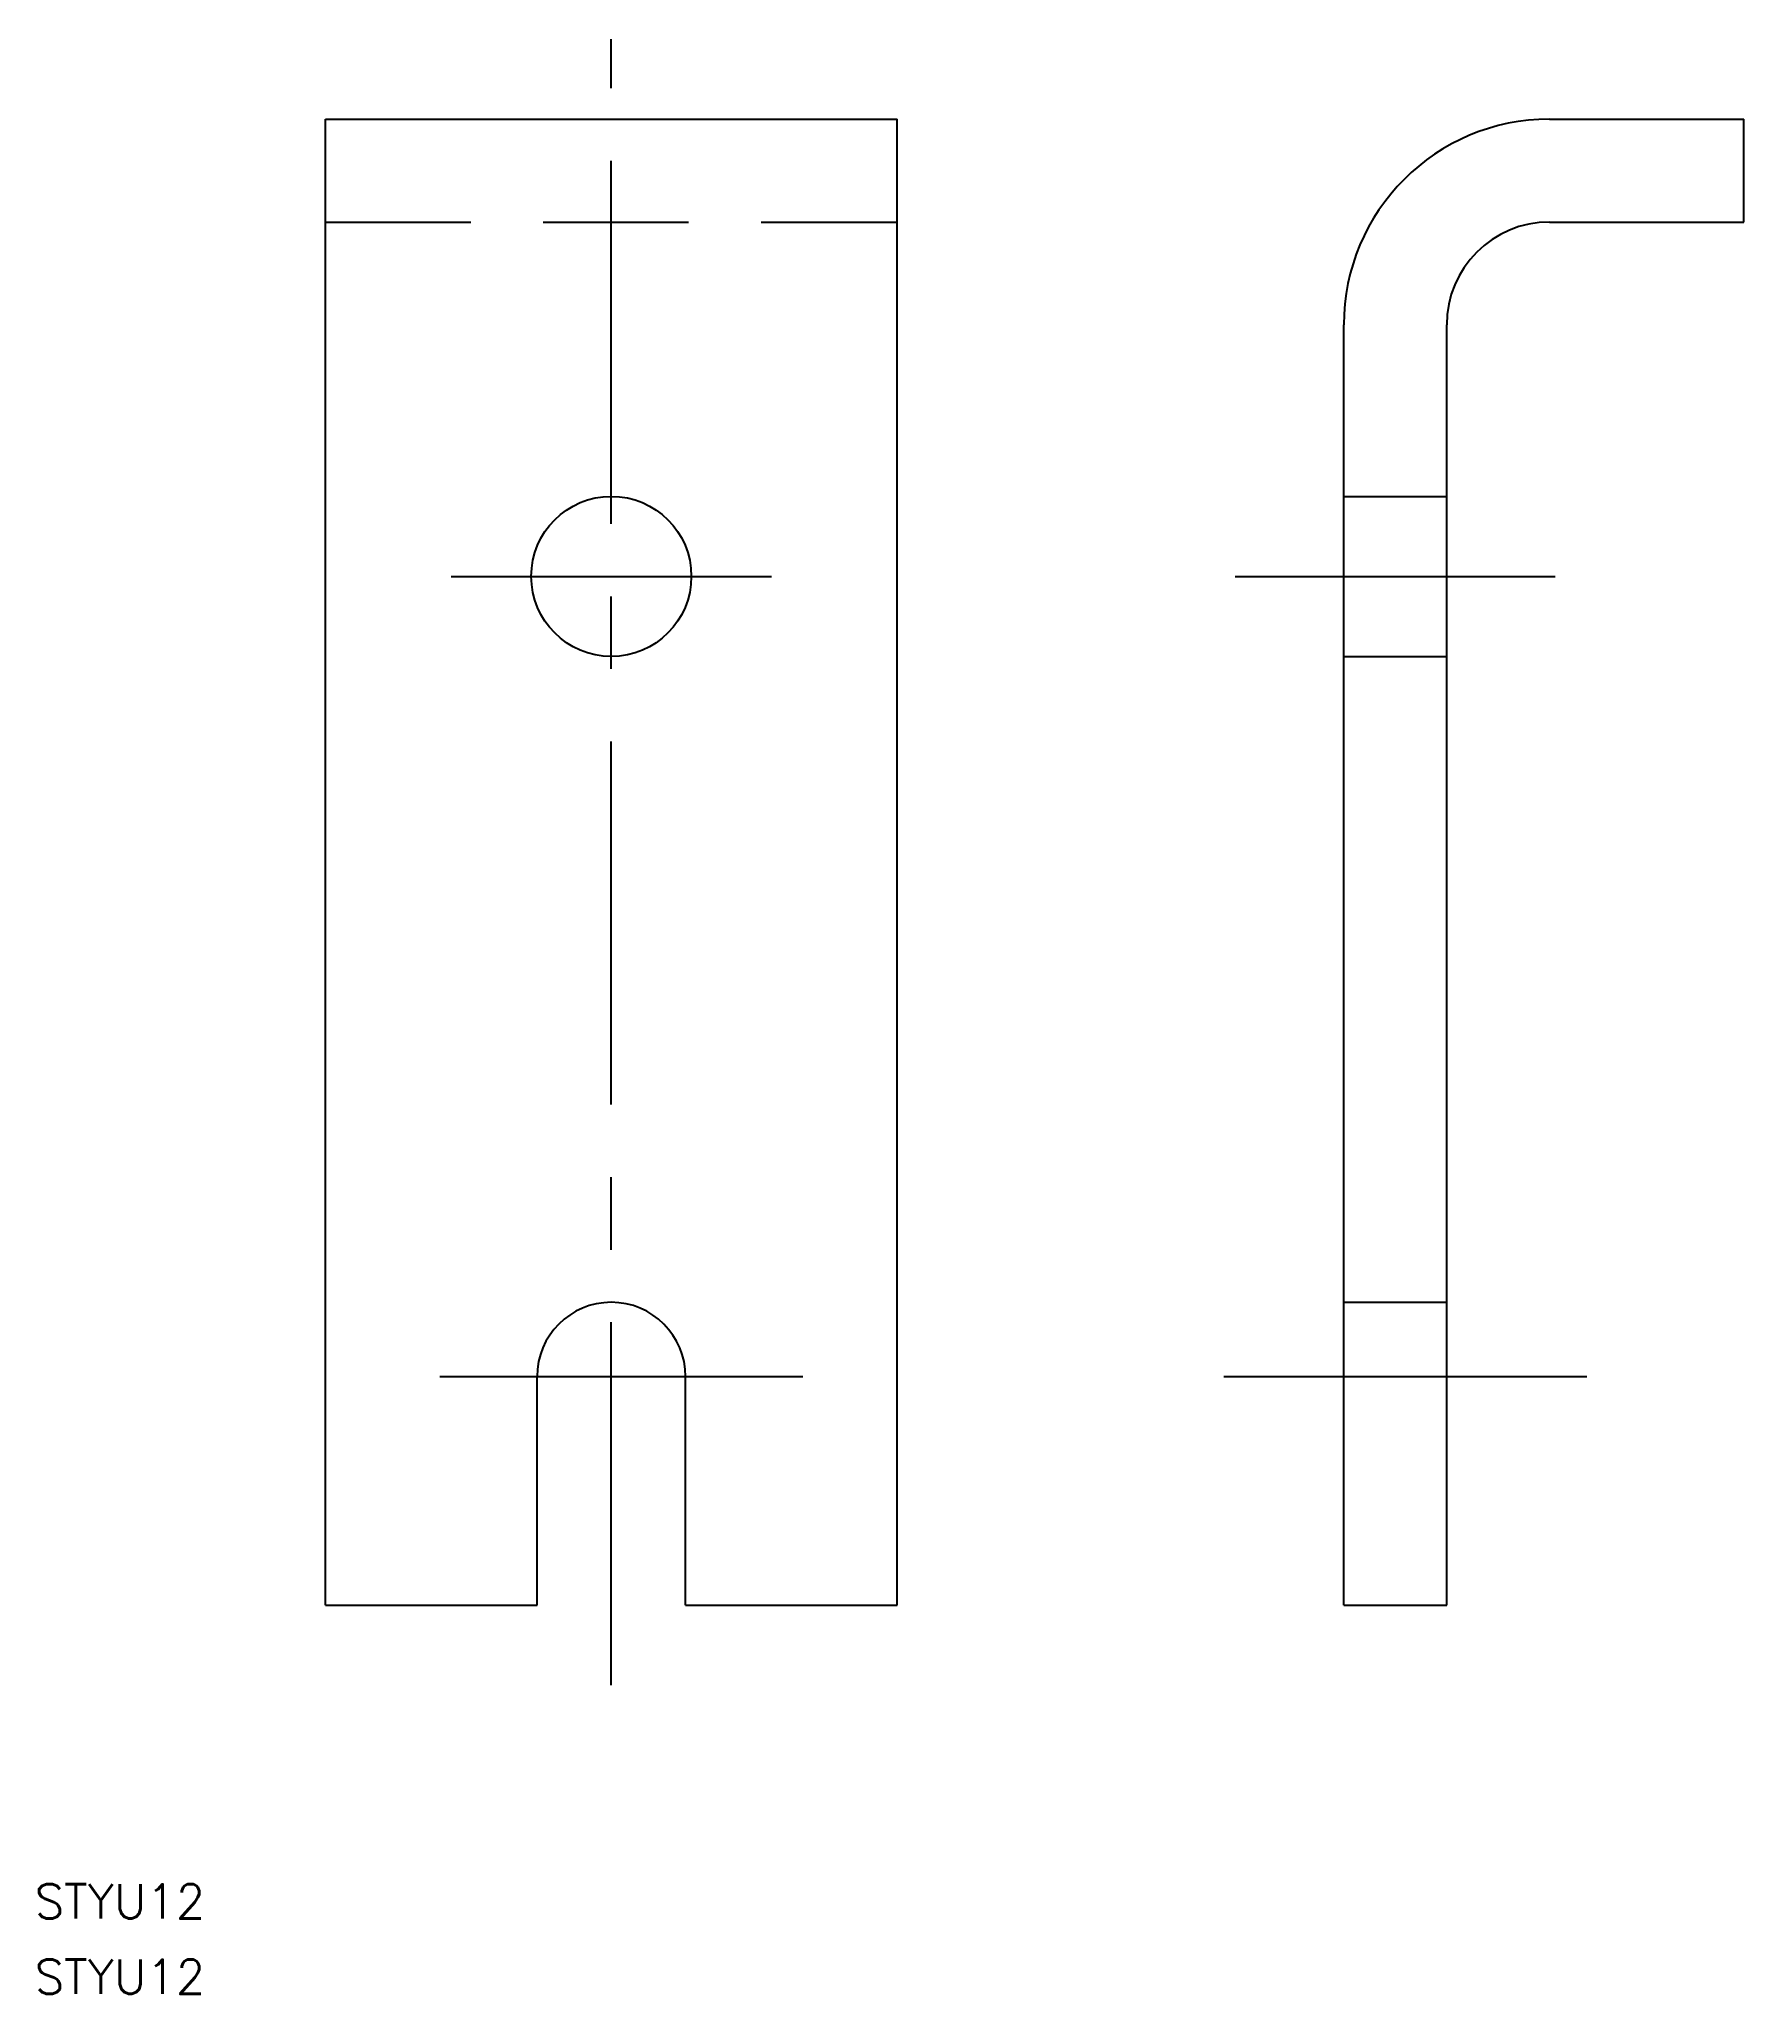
# Model space of a CAD drawing. Extents: x -50 to 99, y -124 to 47.
import ezdxf

# ---------------------------------------------------------------- set-up
doc = ezdxf.new("R2010")
doc.units = 0
doc.linetypes.add('CENTER', pattern=[50.8, 31.75, -6.35, 6.35, -6.35])
doc.linetypes.add('DASHED', pattern=[19.05, 12.7, -6.35])
doc.layers.get('0').update_dxf_attribs({"linetype": 'CONTINUOUS'})
doc.layers.add('CENTER', color=1, linetype='CENTER')
doc.styles.get("Standard").update_dxf_attribs({"font": 'txt.shx', "height": 3, "bigfont": 'bigfont.shx'})

# ---------------------------------------------------------------- blocks, each defined once
blk = doc.blocks.new('*U12')
at = {"color": 7, "linetype": 'CONTINUOUS'}
blk.add_text('STYU12', height=3, dxfattribs=at).set_placement((-50.44, -117.4))
blk = doc.blocks.new('*U13')
at = {"color": 7, "linetype": 'CONTINUOUS'}
blk.add_text('STYU12', height=3, dxfattribs=at).set_placement((-50.44, -124))

msp = doc.modelspace()

# ---------------------------------------------------------------- linework, layer by layer
at = {"color": 7, "linetype": 'CONTINUOUS'}
for p, q in [((-25, -90), (-25, 40)), ((-25, 40), (25, 40)), ((25, -90), (25, 40)), ((82.079298, 40), (99.079298, 40)), ((99.079298, 31), (99.079298, 40)), ((82.079298, 31), (99.079298, 31)), ((64.079298, -90), (64.079298, 22)), ((73.079298, -90), (73.079298, 22)), ((-6.5, -90), (-6.5, -70)), ((6.5, -90), (6.5, -70)), ((-25, -90), (-6.5, -90)), ((6.5, -90), (25, -90)), ((64.079298, -90), (73.079298, -90))]:
    msp.add_line(p, q, dxfattribs=at)
at = {"color": 3, "linetype": 'DASHED'}
for p, q in [((-25, 31), (25, 31)), ((64.079298, 7), (73.079298, 7)), ((64.079298, -7), (73.079298, -7)), ((64.079298, -63.5), (73.079298, -63.5))]:
    msp.add_line(p, q, dxfattribs=at)
at = {"color": 7, "linetype": 'CONTINUOUS'}
msp.add_circle((0, 0), 7, dxfattribs=at)
for centre, radius, start in [((82.079298, 22), 18, 90), ((82.079298, 22), 9, 90), ((0, -70), 6.5, 0)]:
    msp.add_arc(centre, radius, start, 180, dxfattribs=at)
at = {"layer": 'CENTER', "color": 1, "linetype": 'CENTER'}
for p, q in [((0, -97), (0, 47)), ((-14, 0), (14, 0)), ((54.579298, 0), (82.579298, 0)), ((-15, -70), (17, -70)), ((53.579298, -70), (85.579298, -70))]:
    msp.add_line(p, q, dxfattribs=at)

# ---------------------------------------------------------------- block references
at = {"color": 7, "linetype": 'CONTINUOUS'}
for name in ['*U12', '*U13']:
    msp.add_blockref(name, (0, 0), dxfattribs=at)

doc.saveas('drawing.dxf')
